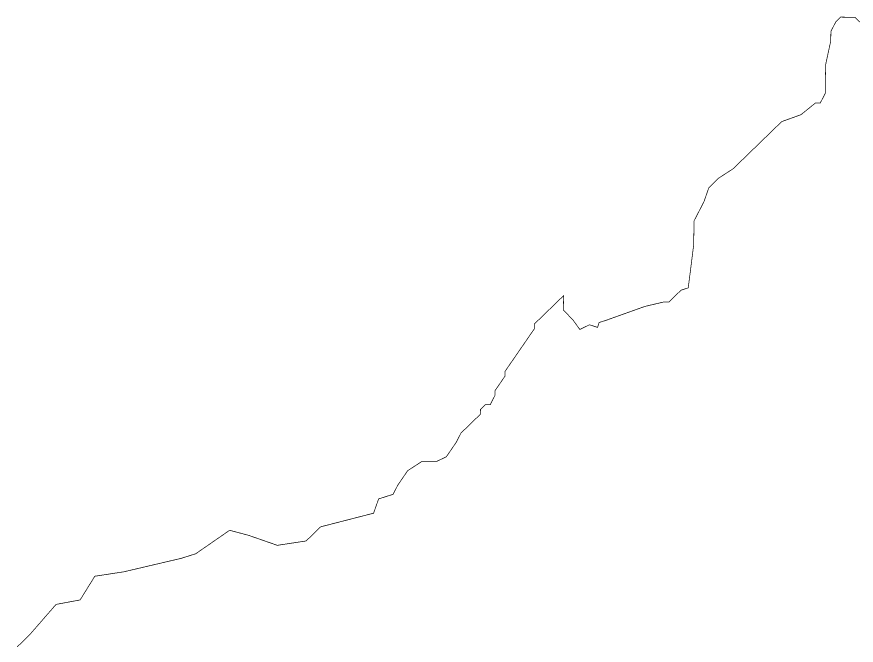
# Model space of a CAD drawing. Header units: feet. Extents: x 302379 to 307916, y 1946508 to 1951204.
# Drawn here: x 303146 to 305538, y 1948300 to 1950092 of the extents above; entities that cross this region are included whole.
import ezdxf

# ---------------------------------------------------------------- set-up
doc = ezdxf.new("R2010")
doc.units = ezdxf.units.FT
doc.header["$MEASUREMENT"] = 0

msp = doc.modelspace()

# ---------------------------------------------------------------- linework, layer by layer
at = {"color": 6, "const_width": 2, "flags": 128}
msp.add_lwpolyline([(303146.7, 1948295.2), (303181.3, 1948328.8), (303257.6, 1948416.5), (303326.1, 1948429.2), (303368, 1948496.8), (303450.1, 1948509.3), (303614.5, 1948547.9), (303655.6, 1948560.9), (303752.2, 1948627.8), (303806.6, 1948613.3), (303888.1, 1948584.9), (303970.2, 1948597.4), (304011.7, 1948637.7), (304162.4, 1948676.5), (304176.7, 1948717.2), (304217.8, 1948730.3), (304231.9, 1948757.4), (304259.8, 1948797.9), (304301.1, 1948824.7), (304342.1, 1948824.1), (304369.6, 1948837.3), (304397.5, 1948877.9), (304411.5, 1948905), (304466.9, 1948958.8), (304467.1, 1948972.4), (304480.9, 1948985.9), (304494.6, 1948985.7), (304499, 1948994.3), (304508.6, 1949012.8), (304508.8, 1949026.4), (304536.7, 1949067), (304536.9, 1949080.7), (304620.6, 1949202.3), (304620.7, 1949216), (304703.9, 1949296.7), (304703.3, 1949255.7), (304730.1, 1949228), (304750.2, 1949200.4), (304777.7, 1949213.7), (304800.6, 1949206.2), (304805.1, 1949220.1), (304825.7, 1949226.7), (304863, 1949240.1), (304935.5, 1949266), (304990.3, 1949278.9), (305004, 1949278.7), (305038.6, 1949312.3), (305059.1, 1949318.9), (305064.6, 1949362.3), (305067.3, 1949383.6), (305069.9, 1949404.5), (305074.6, 1949441.5), (305075.6, 1949509.8), (305103.6, 1949564), (305117.9, 1949604.7), (305145.5, 1949631.6), (305186.9, 1949658.4), (305325.4, 1949792.9), (305380.3, 1949812.6), (305421.7, 1949846.1), (305435.3, 1949845.9), (305449.4, 1949873), (305450.6, 1949954.9), (305465.2, 1950023), (305465.6, 1950050.2), (305479.6, 1950077.3), (305493.5, 1950090.8), (305534.5, 1950090.2), (305547.9, 1950076.4)], dxfattribs=at)

doc.saveas('drawing.dxf')
